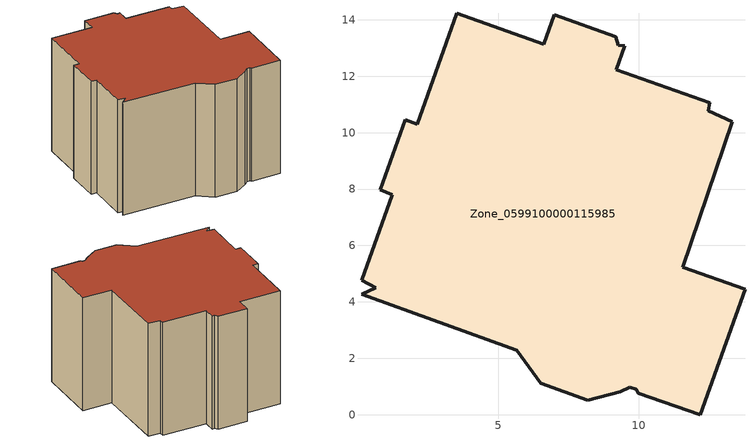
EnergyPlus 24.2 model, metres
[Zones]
Zone_0599100000115985
 floor ground (C_G): 9.49,13.08 9.19,12.23 12.51,11.05 12.45,10.77 13.3,10.38 11.55,5.23 13.76,4.45 12.18,0 9.98,0.76 9.91,0.9 9.68,0.96 9.34,0.81 8.18,0.51 6.51,1.11 5.67,2.28 0.16,4.26 0.67,4.5 0.16,4.76 1.24,7.79 0.83,7.97 1.71,10.45 2.13,10.3 3.53,14.23 6.62,13.14 6.99,14.18 9.18,13.4 9.27,13.1 z0
 wall outside (C_F): 9.18,13.4 6.99,14.18 6.62,13.14 3.53,14.23 2.13,10.3 1.71,10.45 0.83,7.97 1.24,7.79 0.16,4.76 0.67,4.5 0.16,4.26 5.67,2.28 6.51,1.11 8.18,0.51 9.34,0.81 9.68,0.96 9.91,0.9 9.98,0.76 12.18,0 13.76,4.45 11.55,5.23 13.3,10.38 12.45,10.77 12.51,11.05 9.19,12.23 9.49,13.08 9.27,13.1 9.18,13.4 z0:9.31
 roof outside (C_R): 13.3,10.38 12.45,10.77 12.51,11.05 9.19,12.23 9.49,13.08 9.27,13.1 9.18,13.4 6.99,14.18 6.62,13.14 3.53,14.23 2.13,10.3 1.71,10.45 0.83,7.97 1.24,7.79 0.16,4.76 0.67,4.5 0.16,4.26 5.67,2.28 6.51,1.11 8.18,0.51 9.34,0.81 9.68,0.96 9.91,0.9 9.98,0.76 12.18,0 13.76,4.45 11.55,5.23 z9.31
[BUILDING]
Pand.0599100000115985: North Axis=0; Terrain=City; Loads Convergence Tolerance Value=0.04; Temperature Convergence Tolerance Value=0.4; Solar Distribution=FullExterior; Maximum Number of Warmup Days=25; Minimum Number of Warmup Days=1
[Site:Location]
Rotterdam.The.Hague.AP_ZH_NLD Design_Conditions: Latitude=51.96; Longitude=4.45; Time Zone=1; Elevation=-4.5
[SITE:GROUNDTEMPERATURE:BUILDINGSURFACE]
18, 18, 18, 18, 18, 18, 18, 18, 18, 18, 18, 18
[MATERIAL] Thermal Absorptance=0.9; Solar Absorptance=0.7; Visible Absorptance=0.7
Name | Roughness | Thickness | Conductivity | Density | Specific Heat
G.D.1965 | MediumSmooth | 0.15 | 1 | 540 | 1210
F.D.1965 | Rough | 0.3 | 0.857143 | 1920 | 840
R.D.1965 | MediumRough | 0.2 | 0.08 | 1500 | 1000
[CONSTRUCTION]
C_G: G.D.1965
C_F: F.D.1965
C_R: R.D.1965
[ZONE]
Zone_0599100000115985: Type=1; Multiplier=1; Ceiling Height=Autocalculate; Volume=Autocalculate; Floor Area=autocalculate; Part of Total Floor Area=Yes
[ZONEINFILTRATION:DESIGNFLOWRATE]
Infil_Zone_0599100000115985: Zone or ZoneList or Space or SpaceList=Zone_0599100000115985; Schedule=AlwaysOn; Design Flow Rate Calculation Method=Flow/Area; Flow Rate per Floor Area=0.0042; Constant Term Coefficient=1; Temperature Term Coefficient=0; Velocity Term Coefficient=0; Velocity Squared Term Coefficient=0
[HVACTEMPLATE:ZONE:IDEALLOADSAIRSYSTEM]
Zone_0599100000115985: Maximum Heating Supply Air Temperature=50; Minimum Cooling Supply Air Temperature=13; Maximum Heating Supply Air Humidity Ratio=0.0156; Minimum Cooling Supply Air Humidity Ratio=0.0077; Heating Limit=NoLimit; Cooling Limit=NoLimit; Dehumidification Control Type=ConstantSensibleHeatRatio; Cooling Sensible Heat Ratio=0.7; Dehumidification Setpoint=60; Humidification Control Type=None; Humidification Setpoint=30; Outdoor Air Method=None; Outdoor Air Flow Rate per Person=0.00944; Outdoor Air Flow Rate per Zone Floor Area=0; Outdoor Air Flow Rate per Zone=0; Demand Controlled Ventilation Type=None; Outdoor Air Economizer Type=NoEconomizer; Heat Recovery Type=None; Sensible Heat Recovery Effectiveness=0.7; Latent Heat Recovery Effectiveness=0.65
[ZONECONTROL:THERMOSTAT]
ThermostatControl_Zone_0599100000115985: Zone or ZoneList=Zone_0599100000115985; Control Type Schedule=DualSetpointControlType; Control 1=Thermostat_Zone_0599100000115985; Temperature Difference Between Cutout And Setpoint=0
[THERMOSTATSETPOINT:DUALSETPOINT]
Thermostat_Zone_0599100000115985: Heating Setpoint Temperature Schedule=HeatingSetpoint_Zone_0599100000115985; Cooling Setpoint Temperature Schedule=CoolingSetpoint_Zone_0599100000115985
[SCHEDULE:COMPACT]
HeatingSetpoint_Zone_0599100000115985: Through: 12/31, For: AllDays, Until: 24:00, 21
CoolingSetpoint_Zone_0599100000115985: Through: 12/31, For: AllDays, Until: 24:00, 24
DualSetpointControlType: Through: 12/31, For: AllDays, Until: 24:00, 4
AlwaysOn: Through: 12/31, For: AllDays, Until: 24:00, 1
